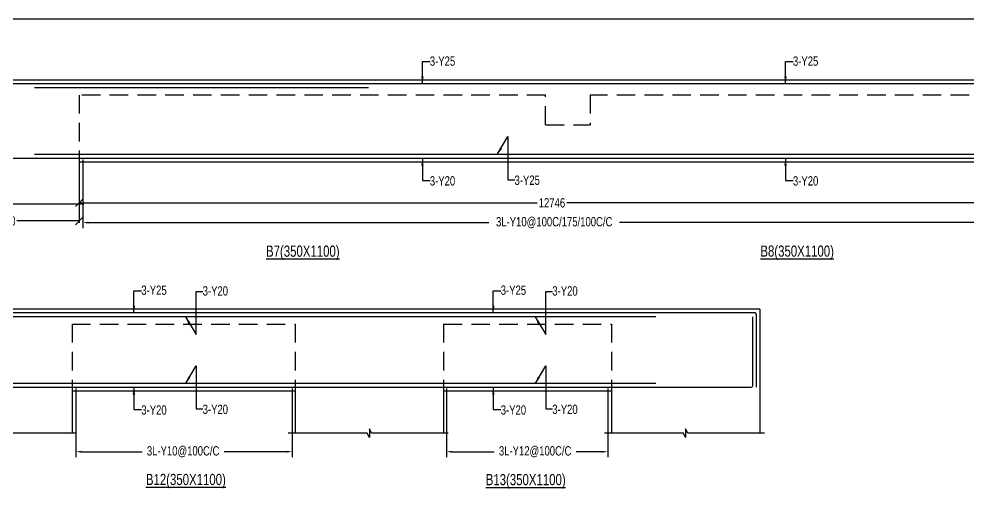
# Model space of a CAD drawing. Header units: millimetres. Extents: x 0 to 31744305, y -21599035 to 0.
# Drawn here: x 31651711 to 31664515, y -21128434 to -21121868 of the extents above; entities that cross this region are included whole.
import ezdxf

# ---------------------------------------------------------------- set-up
doc = ezdxf.new("R2010")
doc.units = ezdxf.units.MM
doc.header["$LTSCALE"] = 1000
doc.header["$MEASUREMENT"] = 0
doc.header["$PDMODE"] = 3
for name, pattern in [('CONTINOUS', [0]), ('CONTINU', [0]), ('HIDDEN', [0.375, 0.25, -0.125])]:
    doc.linetypes.add(name, pattern=pattern)
for name, color, linetype in [('-S-ARROW', 253, 'Continuous'), ('-S-MISC', 8, 'Continuous'), ('-STR-BEAM', 7, 'CONTINU'), ('-STR-COLUMN', 5, 'HIDDEN'), ('-STR-REINF', 3, 'Continuous'), ('-STR-RF-DIM', 8, 'CONTINOUS'), ('-STR-TEXT', 6, 'Continuous'), ('S-DIM', 7, 'Continuous'), ('SEC TEXT', 9, 'Continuous'), ('SLAB LINE', 254, 'HIDDEN')]:
    doc.layers.add(name, color=color, linetype=linetype)
doc.styles.add('SOBHA', font='swisscl.ttf')
doc.styles.add('sobha.sed', font='swisscl.ttf')
doc.dimstyles.new('S-50', dxfattribs={"dimscale": 50, "dimtxt": 2.5, "dimasz": 2, "dimexe": 0.5, "dimexo": 0.25, "dimgap": 0.25, "dimtad": 0, "dimdec": 0, "dimrnd": 0.0005, "dimzin": 0, "dimdsep": 46, "dimtxsty": 'sobha.sed', "dimblk": 'OBLIQUE', "dimcen": 0.09, "dimclrd": 8, "dimclre": 8, "dimclrt": 6, "dimadec": 0, "dimazin": 0, "dimtfac": 1, "dimtdec": 0, "dimtofl": 0, "dimtmove": 2, "dimatfit": 3, "dimfxl": 0.18, "dimtolj": 1, "dimtzin": 0, "dimlwd": -1, "dimlwe": -1, "dimarcsym": 0})
doc.dimstyles.new('S-DIM50', dxfattribs={"dimscale": 50, "dimtxt": 2.5, "dimasz": 1.5, "dimexe": 1.5, "dimexo": 1, "dimgap": 0.5, "dimtad": 0, "dimdec": 0, "dimzin": 0, "dimdsep": 46, "dimtxsty": 'SOBHA', "dimcen": 0.09, "dimclrd": 256, "dimclre": 256, "dimclrt": 6, "dimadec": 5, "dimazin": 0, "dimtfac": 1, "dimtdec": 0, "dimtofl": 0, "dimtmove": 0, "dimatfit": 3, "dimfxl": 0.18, "dimtolj": 1, "dimtzin": 0, "dimlwd": -1, "dimlwe": -1, "dimarcsym": 0})

# ---------------------------------------------------------------- blocks, each defined once
blk = doc.blocks.new('*D551')
at = {"layer": '-STR-RF-DIM', "transparency": 16777216}
for p, q in [((7613, 1378), (7613, 452)), ((20259, 1378), (20259, 452)), ((7688, 527), (13085, 527)), ((20184, 527), (14848, 527))]:
    blk.add_line(p, q, dxfattribs=at)
for points in [[(7688, 540), (7688, 515), (7613, 527)], [(20184, 540), (20184, 515), (20259, 527)]]:
    blk.add_solid(points, dxfattribs=at)
at = {"layer": 'Defpoints', "color": 0, "transparency": 16777216}
for p in [(7613, 1378, 0), (20259, 1378, 0), (20259, 527)]:
    blk.add_point(p, dxfattribs=at)
at = {"layer": '-STR-RF-DIM', "color": 6, "transparency": 16777216, "insert": (13966, 527), "char_height": 125, "attachment_point": 5, "style": 'SOBHA'}
blk.add_mtext('\\A1;3L-Y10@100C/175/100C/C', dxfattribs=at)
blk = doc.blocks.new('*D533')
at = {"layer": '-STR-RF-DIM', "transparency": 16777216}
for p, q in [((35954, 1378), (35954, 452)), ((38873, 1378), (38873, 452)), ((36029, 527), (36847, 527)), ((38798, 527), (37954, 527))]:
    blk.add_line(p, q, dxfattribs=at)
for points in [[(36029, 540), (36029, 515), (35954, 527)], [(38798, 540), (38798, 515), (38873, 527)]]:
    blk.add_solid(points, dxfattribs=at)
at = {"layer": 'Defpoints', "color": 0, "transparency": 16777216}
for p in [(35954, 1378, 0), (38873, 1378, 0), (38873, 527)]:
    blk.add_point(p, dxfattribs=at)
at = {"layer": '-STR-RF-DIM', "color": 6, "transparency": 16777216, "insert": (37401, 527), "char_height": 125, "attachment_point": 5, "style": 'SOBHA'}
blk.add_mtext('\\A1;3L-Y10@100C/C', dxfattribs=at)
blk = doc.blocks.new('*D534')
at = {"layer": '-STR-RF-DIM', "transparency": 16777216}
for p, q in [((40951, 1378), (40951, 452)), ((43125, 1378), (43125, 452)), ((41026, 527), (41593, 527)), ((43050, 527), (42699, 527))]:
    blk.add_line(p, q, dxfattribs=at)
for points in [[(41026, 540), (41026, 515), (40951, 527)], [(43050, 540), (43050, 515), (43125, 527)]]:
    blk.add_solid(points, dxfattribs=at)
at = {"layer": 'Defpoints', "color": 0, "transparency": 16777216}
for p in [(40951, 1378, 0), (43125, 1378, 0), (40951, 527)]:
    blk.add_point(p, dxfattribs=at)
at = {"layer": '-STR-RF-DIM', "color": 6, "transparency": 16777216, "insert": (42146, 527), "char_height": 125, "attachment_point": 5, "style": 'SOBHA'}
blk.add_mtext('\\A1;3L-Y12@100C/C', dxfattribs=at)
blk = doc.blocks.new('_OBLIQUE')
at = {"color": 0, "linetype": 'ByBlock'}
blk.add_line((-0.5, -0.5), (0.5, 0.5), dxfattribs=at)
blk = doc.blocks.new('*D901')
at = {"layer": 'Defpoints', "color": 0, "transparency": 16777216}
for p in [(31650521, -21124364, 0), (31652521, -21124364, 0), (31652521, -21124591)]:
    blk.add_point(p, dxfattribs=at)
at = {"layer": 'S-DIM', "color": 8, "transparency": 16777216}
for p, q in [((31650521, -21124376), (31650521, -21124616)), ((31652521, -21124376), (31652521, -21124616)), ((31650521, -21124591), (31651361, -21124591)), ((31652521, -21124591), (31651682, -21124591))]:
    blk.add_line(p, q, dxfattribs=at)
at = {"layer": 'S-DIM', "color": 8, "transparency": 16777216, "xscale": 100, "yscale": 100, "zscale": 100}
for p, rotation in [((31650521, -21124591), 180.0007339044666), ((31652521, -21124591), 0.0007339044666093)]:
    blk.add_blockref('_OBLIQUE', p, dxfattribs=dict(at, rotation=rotation))
at = {"layer": 'S-DIM', "color": 6, "transparency": 16777216, "insert": (31651521, -21124591), "char_height": 125, "attachment_point": 5, "rotation": 0.0007, "style": 'sobha.sed'}
blk.add_mtext('\\A1;2000', dxfattribs=at)
blk = doc.blocks.new('*D902')
at = {"layer": 'Defpoints', "color": 0, "transparency": 16777216}
for p in [(31652521, -21123793, 0), (31665267, -21123793, 0), (31665267, -21124347)]:
    blk.add_point(p, dxfattribs=at)
at = {"layer": 'S-DIM', "color": 8, "transparency": 16777216}
for p, q in [((31652521, -21123805), (31652521, -21124372)), ((31665267, -21123805), (31665267, -21124372)), ((31652521, -21124347), (31658696, -21124347)), ((31665267, -21124347), (31659093, -21124347))]:
    blk.add_line(p, q, dxfattribs=at)
at = {"layer": 'S-DIM', "color": 8, "transparency": 16777216, "xscale": 100, "yscale": 100, "zscale": 100, "rotation": 180}
blk.add_blockref('_OBLIQUE', (31652521, -21124347), dxfattribs=at)
at = {"layer": 'S-DIM', "color": 8, "transparency": 16777216, "xscale": 100, "yscale": 100, "zscale": 100}
blk.add_blockref('_OBLIQUE', (31665267, -21124347), dxfattribs=at)
at = {"layer": 'S-DIM', "color": 6, "transparency": 16777216, "insert": (31658894, -21124347), "char_height": 125, "attachment_point": 5, "style": 'sobha.sed'}
blk.add_mtext('\\A1;12746', dxfattribs=at)
blk = doc.blocks.new('A$C1ce4d759')
at = {"layer": '-S-MISC', "linetype": 'ByBlock', "ltscale": 1000, "elevation": 0}
for points in [[(7625.2, 777.1), (6592.5, 777.5), (6562.6, 837.2), (6562.6, 717), (6532.8, 777.5), (5466.8, 777.1)], [(35966.2, 777.1), (34933.5, 777.8), (34903.6, 837.5), (34903.6, 717.3), (34873.8, 777.8), (33807.8, 777.1)], [(40974.2, 777.1), (39941.5, 777.8), (39911.6, 837.5), (39911.6, 717.3), (39881.8, 777.8), (38815.8, 777.1)], [(45237.2, 777.1), (44204.5, 777.8), (44174.6, 837.5), (44174.6, 717.3), (44144.8, 777.8), (43078.8, 777.1)]]:
    blk.add_lwpolyline(points, dxfattribs=at)
at = {"layer": '-STR-BEAM'}
for p, q in [((45174.6, 2448, 0), (62.6, 2448, 0)), ((7562.6, 1348, 0), (20308.6, 1348, 0)), ((35903.6, 1348, 0), (38911.6, 1348, 0)), ((40911.6, 1348, 0), (43174.6, 1348, 0))]:
    blk.add_line(p, q, dxfattribs=at)
at = {"layer": '-STR-COLUMN', "linetype": 'Continuous', "ltscale": 10}
for p, q in [((45174.6, 2448, 0), (45174.6, 777.1, 0)), ((7562.6, 1348, 0), (7562.6, 777.1, 0)), ((35903.6, 1348, 0), (35903.6, 777.1, 0)), ((38911.6, 1348, 0), (38911.6, 777.1, 0)), ((40911.6, 1348, 0), (40911.6, 777.1, 0)), ((43174.6, 1348, 0), (43174.6, 777.1, 0))]:
    blk.add_line(p, q, dxfattribs=at)
at = {"layer": '-STR-REINF', "ltscale": 10}
for p, q in [((45109.6, 2398, 0), (127.6, 2398, 0)), ((43774.7, 2348, 0), (30284.6, 2348, 0)), ((45074.6, 2348, 0), (45074.6, 1413, 0)), ((45124.6, 2383, 0), (45124.6, 1397.3, 0)), ((43774.7, 1445.3, 0), (30284.6, 1445.3, 0)), ((177.6, 1398, 0), (45059.6, 1398, 0))]:
    blk.add_line(p, q, dxfattribs=at)
at = {"layer": '-STR-REINF', "ltscale": 10, "elevation": 0}
blk.add_lwpolyline([(6962.6, 2348), (11462.6, 2348)], dxfattribs=at)
at = {"layer": '-STR-REINF', "ltscale": 10}
blk.add_lwpolyline([(20908.7, 1448), (6962.6, 1448)], dxfattribs=at)
for centre, start, end in [((45109.6, 2383, 0), 0, 90), ((45059.6, 1413, 0), 270, 0)]:
    blk.add_arc(centre, 15, start, end, dxfattribs=at)
at = {"layer": 'SLAB LINE', "color": 8, "linetype": 'HIDDEN'}
for p, q in [((7562.6, 2248, 0), (7562.6, 1348, 0)), ((35903.6, 2248, 0), (35903.6, 1348, 0)), ((35903.6, 2248, 0), (35903.6, 1348, 0)), ((35903.6, 2248, 0), (38911.6, 2248, 0)), ((38911.6, 2248, 0), (38911.6, 1348, 0)), ((40911.6, 2248, 0), (40911.6, 1348, 0)), ((40911.6, 2248, 0), (40911.6, 1348, 0)), ((40911.6, 2248, 0), (43174.6, 2248, 0)), ((43174.6, 2248, 0), (43174.6, 1348, 0)), ((13848.6, 1848, 0), (14448.6, 1848, 0))]:
    blk.add_line(p, q, dxfattribs=at)
at = {"layer": 'SLAB LINE', "color": 8, "linetype": 'HIDDEN', "elevation": 0}
for points in [[(13848.6, 1848), (13848.6, 2248), (7562.6, 2248)], [(20308.6, 2248), (14448.6, 2248), (14448.6, 1848)]]:
    blk.add_lwpolyline(points, dxfattribs=at)
at = {"layer": '-STR-TEXT', "color": 6, "style": 'SOBHA'}
for s, p in [('3-Y25', (12289.3, 2642.8, 0)), ('3-Y25', (17183.6, 2642.8, 0)), ('3-Y25', (36837.5, 2642.8, 0)), ('3-Y20', (37664.8, 2633.1, 0)), ('3-Y25', (41682, 2642.8, 0)), ('3-Y20', (42377.3, 2633.1, 0)), ('3-Y20', (12289.3, 1028, 0)), ('3-Y25', (13430.9, 1037, 0)), ('3-Y20', (17183.6, 1028, 0)), ('3-Y20', (36837.5, 1028, 0)), ('3-Y20', (37664.8, 1037, 0)), ('3-Y20', (41682, 1028, 0)), ('3-Y20', (42377.3, 1037, 0))]:
    blk.add_text(s, height=125, dxfattribs=at).set_placement(p)
at = {"layer": 'SEC TEXT', "color": 4, "linetype": 'ByBlock', "style": 'sobha.sed'}
for s, p in [('%%UB7(350X1100)', (10081.5, 68, 0)), ('%%UB8(350X1100)', (16744.5, 69, 0)), ('%%UB12(350X1100)', (36899.5, 78.5, 0)), ('%%UB13(350X1100)', (41480, 76.5, 0))]:
    blk.add_text(s, height=150, rotation=359.98928, dxfattribs=at).set_placement(p)
at = {"layer": '-STR-RF-DIM'}
for base, p1, p2, text, picture, middle in [((20258.6, 527, 0), (7612.6, 1378.3, 0), (20258.6, 1378.3, 0), '3L-Y10@100C/175/100C/C', '*D551', (13966.5, 527, 0)), ((38872.6, 527, 0), (35953.6, 1378.3, 0), (38872.6, 1378.3, 0), '3L-Y10@100C/C', '*D533', (37400.7, 527, 0))]:
    dim = blk.add_linear_dim(base=base, p1=p1, p2=p2, text=text, dimstyle='S-DIM50', override={"dimscale": 1, "dimtxt": 125, "dimasz": 75, "dimexe": 75, "dimexo": 0, "dimgap": 25, "dimsah": 1, "dimcen": 4.5, "dimfxl": 75}, dxfattribs=at)
    dim.commit()
    dim.dimension.update_dxf_attribs({"geometry": picture, "text_midpoint": middle, "dimtype": 128})
dim = blk.add_linear_dim(base=(40950.6, 527, 0), p1=(43124.6, 1378.3, 0), p2=(40950.6, 1378.3, 0), angle=180, text='3L-Y12@100C/C', dimstyle='S-DIM50', override={"dimscale": 1, "dimtxt": 125, "dimasz": 75, "dimexe": 75, "dimexo": 0, "dimgap": 25, "dimsah": 1, "dimcen": 4.5, "dimfxl": 75}, dxfattribs=at)
dim.commit()
dim.dimension.update_dxf_attribs({"geometry": '*D534', "text_midpoint": (42146, 527, 0), "dimtype": 128})
at = {"layer": '-S-ARROW', "color": 8}
for points, override in [([(12189.3, 2398, 0), (12189.3, 2698, 0), (12292.7, 2698, 0)], {"dimasz": 2, "dimgap": 0.1, "dimtad": 0}), ([(17083.5, 2398, 0), (17083.5, 2698, 0), (17186.9, 2698, 0)], {"dimasz": 2, "dimgap": 0.1, "dimtad": 0}), ([(36737.4, 2398, 0), (36737.4, 2698, 0), (36840.8, 2698, 0)], {"dimasz": 2, "dimgap": 0.1, "dimtad": 0}), ([(41581.9, 2398, 0), (41581.9, 2698, 0), (41685.3, 2698, 0)], {"dimasz": 2, "dimgap": 0.1, "dimtad": 0}), ([(37432.9, 2348.3, 0), (37575.2, 2106.1, 0), (37575.2, 2688.3, 0), (37668.1, 2688.3, 0)], {"dimgap": 0.1}), ([(42145.4, 2348.3, 0), (42287.7, 2106.1, 0), (42287.7, 2688.3, 0), (42380.6, 2688.3, 0)], {"dimgap": 0.1}), ([(13199.1, 1445, 0), (13341.3, 1687.2, 0), (13341.3, 1105, 0), (13434.2, 1105, 0)], {"dimgap": 0.1}), ([(37432.9, 1445, 0), (37575.2, 1687.2, 0), (37575.2, 1105, 0), (37668.1, 1105, 0)], {"dimgap": 0.1}), ([(42145.4, 1445, 0), (42287.7, 1687.2, 0), (42287.7, 1105, 0), (42380.6, 1105, 0)], {"dimgap": 0.1}), ([(12189.3, 1395.3, 0), (12189.3, 1095.3, 0), (12292.7, 1095.3, 0)], {"dimasz": 2, "dimgap": 0.1, "dimtad": 0}), ([(17083.5, 1395.3, 0), (17083.5, 1095.3, 0), (17186.9, 1095.3, 0)], {"dimasz": 2, "dimgap": 0.1, "dimtad": 0}), ([(36737.4, 1395.3, 0), (36737.4, 1095.3, 0), (36840.8, 1095.3, 0)], {"dimasz": 2, "dimgap": 0.1, "dimtad": 0}), ([(41581.9, 1395.3, 0), (41581.9, 1095.3, 0), (41685.3, 1095.3, 0)], {"dimasz": 2, "dimgap": 0.1, "dimtad": 0})]:
    blk.add_leader(points, dimstyle='S-50', override=override, dxfattribs=at)

msp = doc.modelspace()

# ---------------------------------------------------------------- linework, layer by layer
at = {"layer": '-STR-BEAM', "elevation": 0}
msp.add_lwpolyline([(31679606.4, -21150567.8), (31644306.4, -21150567.8), (31644306.4, -21121867.8), (31679606.4, -21121867.8)], close=True, dxfattribs=at)

# ---------------------------------------------------------------- block references
at = {"color": 1}
for p in [(31644958.7, -21125140.7, 0), (31616521.7, -21128229.4, 0)]:
    msp.add_blockref('A$C1ce4d759', p, dxfattribs=at)

# ---------------------------------------------------------------- dimensions: what is measured, and where the dimension line sits
at = {"layer": 'S-DIM', "color": 1}
dim = msp.add_linear_dim(base=(31665267.3, -21124347.1), p1=(31652521.3, -21123792.7, 0), p2=(31665267.3, -21123792.7, 0), dimstyle='S-50', dxfattribs=at)
dim.commit()
dim.dimension.update_dxf_attribs({"geometry": '*D902', "text_midpoint": (31658894.3, -21124347.1)})
dim = msp.add_aligned_dim(p1=(31650521.3, -21124363.6, 0), p2=(31652521.3, -21124363.5, 0), distance=-227.1, dimstyle='S-50', dxfattribs=at)
dim.commit()
dim.dimension.update_dxf_attribs({"geometry": '*D901', "text_midpoint": (31651521.3, -21124590.6)})

doc.saveas('drawing.dxf')
